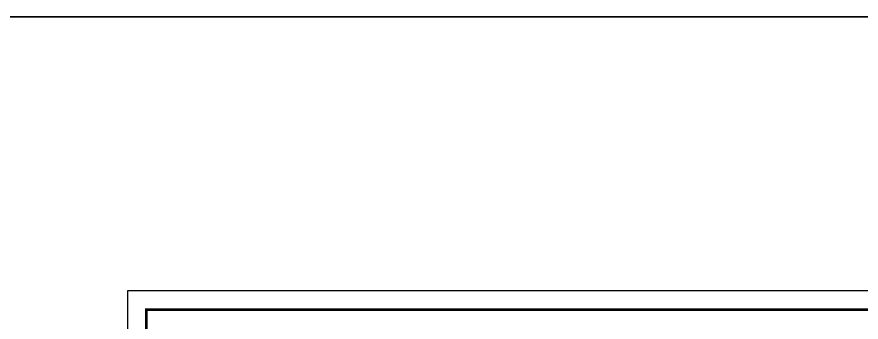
# Model space of a CAD drawing. Header units: millimetres. Extents: x -6808 to 215771, y -89660 to -16303.
# Drawn here: x 97902 to 98624, y -51015 to -50754 of the extents above; entities that cross this region are included whole.
import ezdxf

# ---------------------------------------------------------------- set-up
doc = ezdxf.new("R2010")
doc.units = ezdxf.units.MM
doc.layers.add('FORMAT', color=7, linetype='Continuous')
doc.layers.add('wall', color=7, linetype='Continuous', lineweight=35)

msp = doc.modelspace()

# ---------------------------------------------------------------- linework, layer by layer
at = {"layer": 'FORMAT', "color": 0}
msp.add_lwpolyline([(97996.507, -50988.136), (97996.507, -52072.786), (98760.345, -52072.786), (98760.345, -50988.136)], close=True, dxfattribs=at)
msp.add_lwpolyline([(97996.507, -50988.136), (97996.507, -52072.786), (98760.345, -52072.786), (98760.345, -50988.136)], close=True, dxfattribs=at)
at = {"layer": 'FORMAT', "color": 0, "const_width": 2.24}
msp.add_lwpolyline([(98012.584, -51004.213), (98012.584, -52056.709), (98744.268, -52056.709), (98744.268, -51004.213)], close=True, dxfattribs=at)
msp.add_lwpolyline([(98012.584, -51004.213), (98012.584, -52056.709), (98744.268, -52056.709), (98744.268, -51004.213)], close=True, dxfattribs=at)
at = {"layer": 'wall'}
msp.add_lwpolyline([(93918.243, -50754.305), (102727.982, -50754.305), (102727.982, -52186.548), (93918.243, -52186.548)], close=True, dxfattribs=at)

doc.saveas('drawing.dxf')
